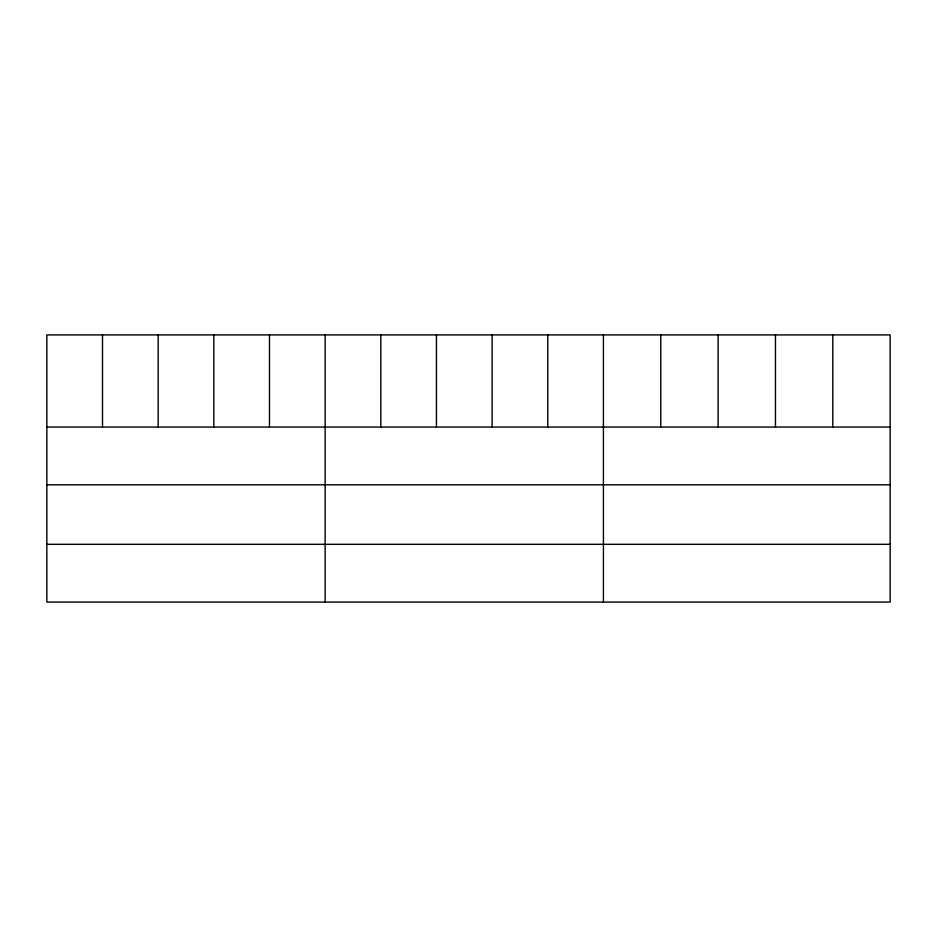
<?xml version="1.0" encoding="UTF-8"?>
<svg xmlns="http://www.w3.org/2000/svg" width="937" height="937" viewBox="0 0 937 937"><rect width="100%" height="100%" fill="white"/><g stroke="black" fill="none" stroke-linecap="round" stroke-linejoin="round"><path stroke-width="1.41" d="M890.15 484.804L890.15 334.919L46.85 334.919L46.85 602.081L890.15 602.081L890.15 484.804L46.85 484.804M46.85 427.049L890.15 427.049M46.85 544.315L890.15 544.315M832.806 334.919L832.806 427.049M775.461 334.919L775.461 427.049M718.117 334.919L718.117 427.049M660.772 334.919L660.772 427.049M603.428 334.919L603.428 602.081M547.77 334.919L547.77 427.049M492.112 334.919L492.112 427.049M436.455 334.919L436.455 427.049M380.797 334.919L380.797 427.049M325.139 334.919L325.139 602.081M269.481 334.919L269.481 427.049M213.823 334.919L213.823 427.049M158.166 334.919L158.166 427.049M102.508 334.919L102.508 427.049"/></g></svg>
